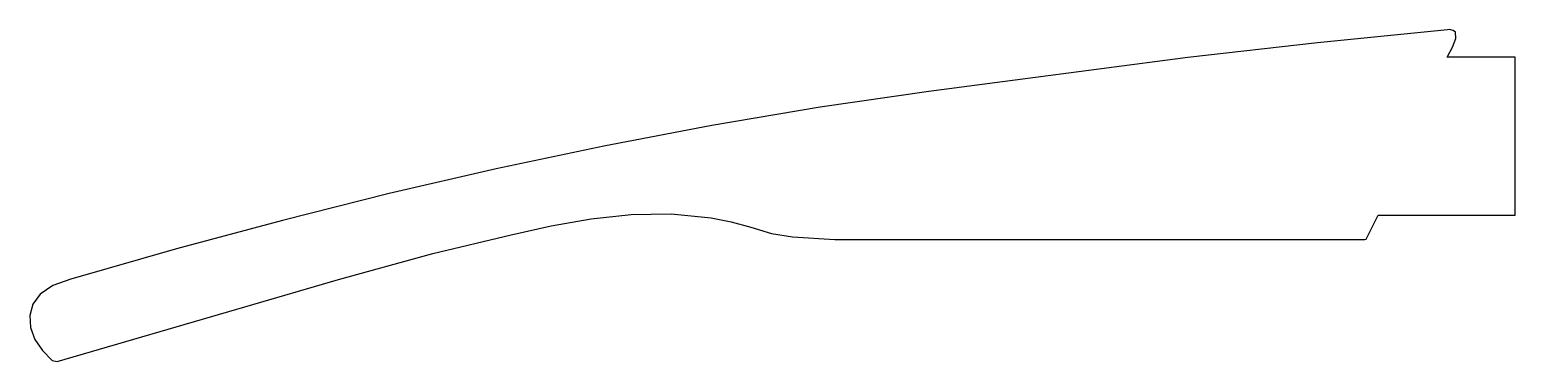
# Model space of a CAD drawing. Header units: millimetres. Extents: x 0 to 147, y 264 to 297.
import ezdxf

# ---------------------------------------------------------------- set-up
doc = ezdxf.new("R2010")
doc.units = ezdxf.units.MM
doc.layers.add('Layer_1', color=7, linetype='CONTINUOUS')

msp = doc.modelspace()

# ---------------------------------------------------------------- linework, layer by layer
at = {"layer": 'Layer_1', "color": 7}
msp.add_lwpolyline([(140.816, 296.960726), (140.616, 296.957625), (127.743, 295.66672), (114.885, 294.20133), (89.225, 290.83345), (78.4439, 289.26132), (67.7029, 287.44901), (57.0037, 285.4082), (46.3477, 283.1505), (35.7363, 280.6877), (25.171, 278.0314), (14.6534, 275.1933), (4.18476, 272.185), (2.40923, 271.5632), (1.17274, 270.7158), (0.426758, 269.7001), (0.12275, 268.5734), (0.212191, 267.393), (0.646553, 266.2163), (1.37731, 265.1004), (2.35593, 264.1028), (2.85616, 264.0341), (21.4433, 269.454), (30.735, 272.1733), (40.0673, 274.7492), (47.843, 276.6085), (51.7871, 277.4761), (55.7525, 278.1741), (59.727, 278.6065), (63.6982, 278.6772), (67.654, 278.2903), (69.6223, 277.8951), (71.5822, 277.3495), (73.6147, 276.737), (75.6949, 276.3909), (79.9068, 276.1455), (79.9259, 276.1449), (132.416, 276.1449), (132.555, 276.1486), (133.731, 278.5314), (147.331, 278.5314), (147.331, 294.22084), (140.583, 294.22084), (141.099, 295.21147), (141.432, 296.078958), (141.398, 296.702363), (141.187, 296.884734), (140.816, 296.960726)], close=True, dxfattribs=at)

doc.saveas('drawing.dxf')
